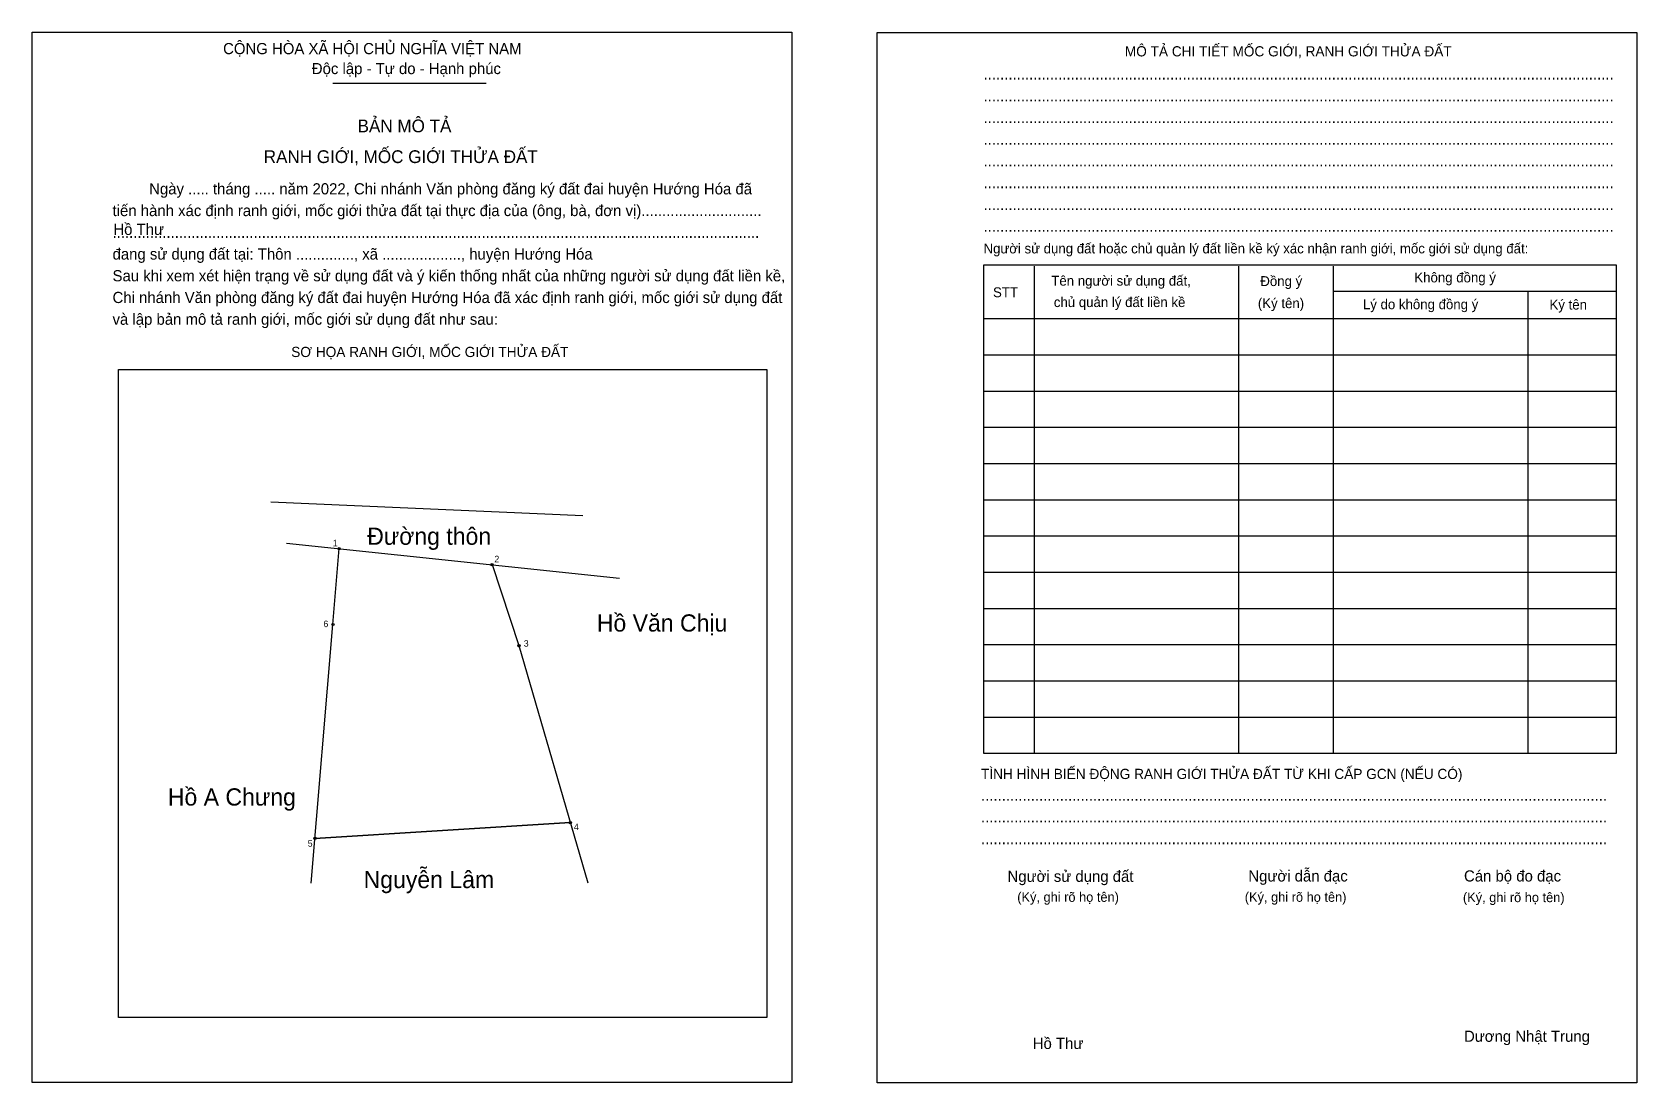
# Model space of a CAD drawing. Extents: x 548422 to 548645, y 1836169 to 1836315.
import ezdxf

# ---------------------------------------------------------------- set-up
doc = ezdxf.new("R2010")
doc.units = 0
for name, color, linetype in [('Level 1', 7, 'Continuous'), ('Level 10', 7, 'Continuous'), ('Level 11', 7, 'Continuous'), ('Level 12', 7, 'Continuous'), ('Level 2', 7, 'Continuous'), ('Level 25', 7, 'Continuous'), ('Level 55', 7, 'Continuous'), ('Level 6', 7, 'Continuous'), ('Level 9', 7, 'Continuous')]:
    doc.layers.add(name, color=color, linetype=linetype)

msp = doc.modelspace()

# ---------------------------------------------------------------- linework, layer by layer
at = {"layer": 'Level 1'}
for p, q in [((548421.57, 1836315.07), (548421.57, 1836315.07)), ((548539.39, 1836315.02), (548539.39, 1836315.02)), ((548463.48, 1836307.95), (548484.89, 1836307.95)), ((548561.28, 1836282.44), (548561.28, 1836214.51)), ((548589.77, 1836282.44), (548589.77, 1836214.51)), ((548602.95, 1836282.44), (548602.95, 1836214.51)), ((548602.95, 1836278.96), (548642.45, 1836278.96)), ((548630.08, 1836278.96), (548630.08, 1836214.51)), ((548554.21, 1836275.12), (548642.45, 1836275.12)), ((548554.21, 1836270.07), (548642.45, 1836270.07)), ((548433.6, 1836268), (548433.6, 1836268)), ((548554.21, 1836265.02), (548642.45, 1836265.02)), ((548554.21, 1836259.97), (548642.45, 1836259.97)), ((548554.21, 1836254.92), (548642.45, 1836254.92)), ((548554.21, 1836249.86), (548642.45, 1836249.86)), ((548554.21, 1836244.81), (548642.45, 1836244.81)), ((548554.21, 1836239.76), (548642.45, 1836239.76)), ((548554.21, 1836234.71), (548642.45, 1836234.71)), ((548554.21, 1836229.66), (548642.45, 1836229.66)), ((548554.21, 1836224.61), (548642.45, 1836224.61)), ((548554.21, 1836219.56), (548642.45, 1836219.56)), ((548524.01, 1836177.69), (548524.01, 1836177.69)), ((548527.47, 1836168.6), (548527.47, 1836168.6)), ((548645.29, 1836168.55), (548645.29, 1836168.55))]:
    msp.add_line(p, q, dxfattribs=at)
for points in [[(548642.45, 1836282.59), (548554.21, 1836282.59), (548554.21, 1836214.51), (548642.45, 1836214.51)], [(548433.6, 1836268), (548524.01, 1836268), (548524.01, 1836177.69), (548433.6, 1836177.69)]]:
    msp.add_lwpolyline(points, close=True, dxfattribs=at)
at = {"layer": 'Level 10'}
for p, q in [((548457.02, 1836243.82), (548503.46, 1836238.95)), ((548463.51, 1836232.47), (548464.39, 1836243.05)), ((548485.7, 1836240.81), (548489.44, 1836229.52)), ((548460.49, 1836196.41), (548463.51, 1836232.47)), ((548489.44, 1836229.52), (548499.03, 1836196.45)), ((548496.6, 1836204.84), (548461.01, 1836202.64))]:
    msp.add_line(p, q, dxfattribs=at)
at = {"layer": 'Level 11'}
msp.add_line((548498.36, 1836247.62), (548454.87, 1836249.51), dxfattribs=at)
for centre in [(548464.39, 1836243.05), (548485.7, 1836240.81), (548463.51, 1836232.47), (548489.44, 1836229.52), (548496.6, 1836204.84), (548496.6, 1836204.84), (548461.01, 1836202.64)]:
    msp.add_circle(centre, 0.152, dxfattribs=at)
at = {"layer": 'Level 2'}
for points in [[(548421.58, 1836315.07), (548527.47, 1836315.07), (548527.47, 1836168.6), (548421.58, 1836168.6)], [(548539.39, 1836315.02), (548645.29, 1836315.02), (548645.29, 1836168.55), (548539.39, 1836168.55)]]:
    msp.add_lwpolyline(points, close=True, dxfattribs=at)
at = {"layer": 'Level 25'}
msp.add_line((548461.01, 1836202.64), (548496.6, 1836204.84), dxfattribs=at)

# ---------------------------------------------------------------- texts
at = {"layer": 'Level 1'}
for s, height, p in [('CỘNG HÒA XÃ HỘI CHỦ NGHĨA VIỆT NAM', 1.5555, (548448.2, 1836311.99)), ('MÔ TẢ CHI TIẾT MỐC GIỚI, RANH GIỚI THỬA ĐẤT', 1.4222, (548573.91, 1836311.68)), ('Độc lập - Tự do - Hạnh phúc', 1.5555, (548460.57, 1836309.21)), ('........................................................................................................................................................', 1.55555, (548554.21, 1836308.45)), ('........................................................................................................................................................', 1.55555, (548554.21, 1836305.42)), ('BẢN MÔ TẢ', 1.778, (548466.95, 1836301.1)), ('........................................................................................................................................................', 1.55555, (548554.21, 1836302.39)), ('RANH GIỚI, MỐC GIỚI THỬA ĐẤT', 1.778, (548453.87, 1836296.81)), ('........................................................................................................................................................', 1.55555, (548554.21, 1836299.36)), ('........................................................................................................................................................', 1.55555, (548554.21, 1836296.33)), ('Ngày ..... tháng ..... năm 2022, Chi nhánh Văn phòng đăng ký đất đai huyện Hướng Hóa đã', 1.5555, (548437.89, 1836292.44)), ('........................................................................................................................................................', 1.55555, (548554.21, 1836293.3)), ('tiến hành xác định ranh giới, mốc giới thửa đất tại thực địa của (ông, bà, đơn vị).............................', 1.55555, (548432.79, 1836289.41)), ('........................................................................................................................................................', 1.55555, (548554.21, 1836290.27)), ('............................................................................................................................................................', 1.55555, (548432.79, 1836286.38)), ('........................................................................................................................................................', 1.55555, (548554.21, 1836287.24)), ('đang sử dụng đất tại: Thôn .............., xã ..................., huyện Hướng Hóa', 1.5555, (548432.79, 1836283.35)), ('Người sử dụng đất hoặc chủ quản lý đất liền kề ký xác nhận ranh giới, mốc giới sử dụng đất:', 1.3779, (548554.21, 1836284.21)), ('Sau khi xem xét hiện trạng về sử dụng đất và ý kiến thống nhất của những người sử dụng đất liền kề,', 1.5555, (548432.79, 1836280.32)), ('Tên người sử dụng đất,', 1.3779, (548563.66, 1836279.71)), ('Đồng ý', 1.378, (548592.8, 1836279.66)), ('Không đồng ý', 1.3779, (548614.27, 1836280.17)), ('Chi nhánh Văn phòng đăng ký đất đai huyện Hướng Hóa đã xác định ranh giới, mốc giới sử dụng đất', 1.5555, (548432.79, 1836277.29)), ('STT', 1.378, (548555.53, 1836278.1)), ('chủ quản lý đất liền kề', 1.3779, (548564.01, 1836276.73)), ('(Ký tên)', 1.378, (548592.45, 1836276.58)), ('Lý do không đồng ý', 1.3779, (548607.1, 1836276.43)), ('Ký tên', 1.378, (548633.11, 1836276.38)), ('và lập bản mô tả ranh giới, mốc giới sử dụng đất như sau:', 1.5555, (548432.79, 1836274.26)), ('SƠ HỌA RANH GIỚI, MỐC GIỚI THỬA ĐẤT', 1.4222, (548457.7, 1836269.76)), ('TÌNH HÌNH BIẾN ĐỘNG RANH GIỚI THỬA ĐẤT TỪ KHI CẤP GCN (NẾU CÓ)', 1.4222, (548553.86, 1836210.92)), ('.......................................................................................................................................................', 1.55555, (548553.86, 1836207.89)), ('.......................................................................................................................................................', 1.55555, (548553.86, 1836204.86)), ('.......................................................................................................................................................', 1.55555, (548553.86, 1836201.83)), ('Người sử dụng đất', 1.5555, (548557.55, 1836196.58)), ('Người dẫn đạc', 1.5555, (548591.13, 1836196.63)), ('Cán bộ đo đạc', 1.5555, (548621.19, 1836196.63)), ('(Ký, ghi rõ họ tên)', 1.3334, (548558.91, 1836193.8)), ('(Ký, ghi rõ họ tên)', 1.3334, (548590.63, 1836193.8)), ('(Ký, ghi rõ họ tên)', 1.3334, (548621.04, 1836193.75)), ('Dương Nhật Trung', 1.5555, (548621.19, 1836174.28))]:
    msp.add_text(s, height=height, dxfattribs=at).set_placement(p)
at = {"layer": 'Level 12'}
for s, p in [('Đường thôn', (548468.29, 1836243.58)), ('Hồ Văn Chịu', (548500.3, 1836231.48)), ('Hồ A Chưng', (548440.5, 1836207.22)), ('Nguyễn Lâm', (548467.79, 1836195.71))]:
    msp.add_text(s, height=2.4, dxfattribs=at).set_placement(p)
at = {"layer": 'Level 55'}
for s, p in [('1', (548464.36, 1836243.05)), ('2', (548485.67, 1836240.81)), ('6', (548463.47, 1836232.47)), ('3', (548489.41, 1836229.52)), ('4', (548496.57, 1836204.84)), ('5', (548460.98, 1836202.64))]:
    msp.add_text(s, height=0.101, dxfattribs=at).set_placement(p)
at = {"layer": 'Level 6'}
for p in [(548432.9, 1836286.79), (548561.07, 1836173.28)]:
    msp.add_text('Hồ Thư', height=1.556, dxfattribs=at).set_placement(p)
at = {"layer": 'Level 9'}
for s, p in [('1', (548463.49, 1836243.37)), ('2', (548486.02, 1836241.14)), ('6', (548462.19, 1836232.1)), ('3', (548490.12, 1836229.37)), ('4', (548497.11, 1836203.8)), ('5', (548460, 1836201.48))]:
    msp.add_text(s, height=0.909, dxfattribs=at).set_placement(p)

doc.saveas('drawing.dxf')
